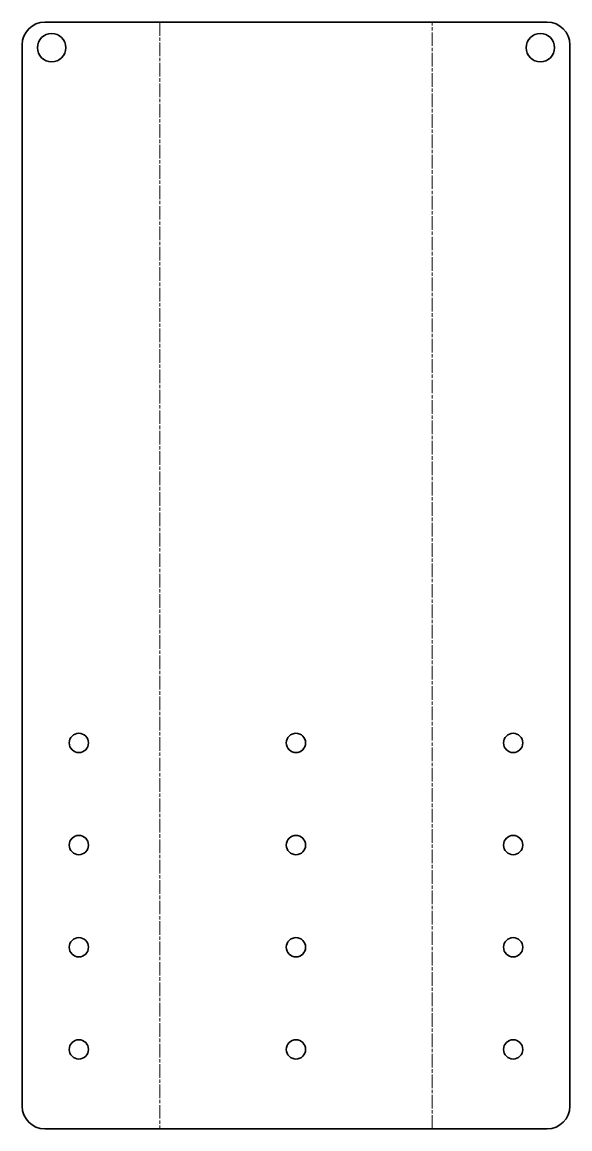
# Model space of a CAD drawing. Header units: inches. Extents: x 0 to 97, y 0 to 195.
import ezdxf

# ---------------------------------------------------------------- set-up
doc = ezdxf.new("R2010")
doc.units = ezdxf.units.IN
doc.header["$MEASUREMENT"] = 0
doc.linetypes.add('Chain', pattern=[13.68, 9.12, -1.14, 2.28, -1.14])
doc.layers.add('SIMUMAK Bend Centerline (ISO)', color=7, linetype='Chain', lineweight=9)
doc.layers.add('SIMUMAK Visible (ISO)', color=7, linetype='Continuous', lineweight=35)

# ---------------------------------------------------------------- blocks, each defined once
blk = doc.blocks.new('SLP-SMT-03-SPDSP01')
at = {"layer": 'SIMUMAK Bend Centerline (ISO)', "ltscale": 0.263158}
for p, q in [((24.26, 195), (24.26, 0)), ((72.29, 0), (72.29, 195))]:
    blk.add_line(p, q, dxfattribs=at)
at = {"layer": 'SIMUMAK Visible (ISO)'}
for p, q in [((4, 195), (92.55, 195)), ((0, 4), (0, 191)), ((96.55, 191), (96.55, 4)), ((4, 0), (92.55, 0))]:
    blk.add_line(p, q, dxfattribs=at)
for centre, radius in [((5.2, 190.5), 2.5), ((91.35, 190.5), 2.5), ((10, 68), 1.7), ((48.27, 68), 1.7), ((86.55, 68), 1.7), ((10, 50), 1.7), ((48.27, 50), 1.7), ((86.55, 50), 1.7), ((10, 32), 1.7), ((48.27, 32), 1.7), ((86.55, 32), 1.7), ((10, 14), 1.7), ((48.27, 14), 1.7), ((86.55, 14), 1.7)]:
    blk.add_circle(centre, radius, dxfattribs=at)
at = {"layer": 'SIMUMAK Visible (ISO)', "extrusion": (0, 0, -1)}
for centre, start, end in [((-4, 191), 0, 90), ((-92.55, 191), 90, 180), ((-4, 4), 270, 0), ((-92.55, 4), 180, 270)]:
    blk.add_arc(centre, 4, start, end, dxfattribs=at)

msp = doc.modelspace()

# ---------------------------------------------------------------- block references
msp.add_blockref('SLP-SMT-03-SPDSP01', (0, 0))

doc.saveas('drawing.dxf')
